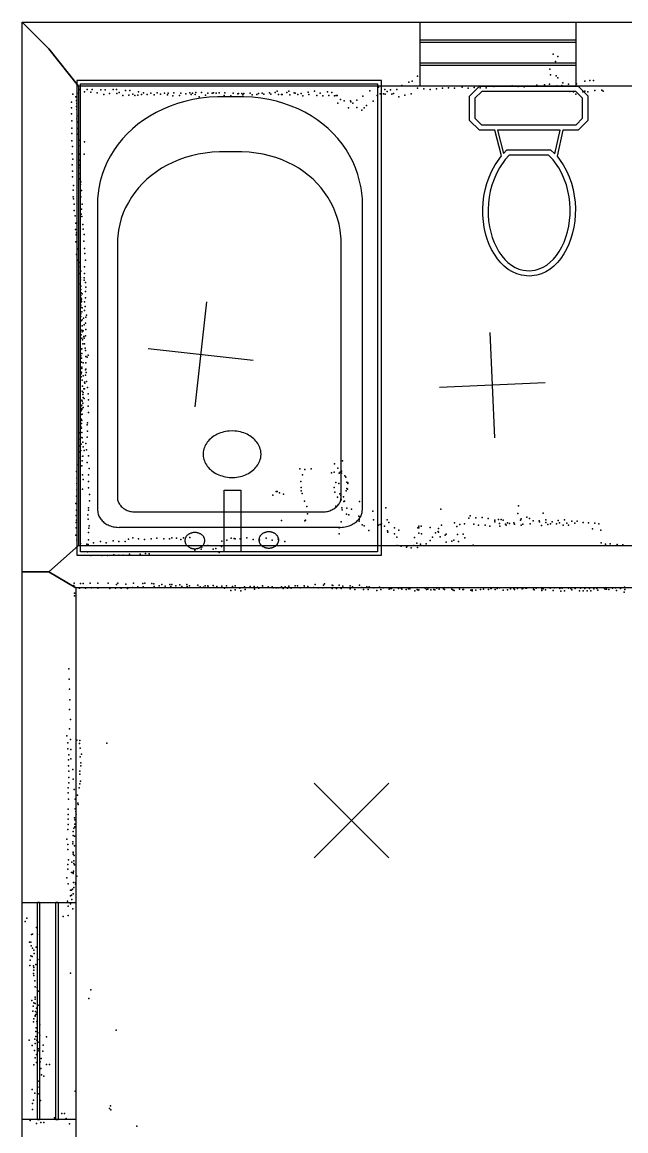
# Model space of a CAD drawing. Header units: millimetres. Extents: x -8477 to 9134, y -9557 to 11037.
# Drawn here: x -7033 to -4745, y 1693 to 5897 of the extents above; entities that cross this region are included whole.
import ezdxf

# ---------------------------------------------------------------- set-up
doc = ezdxf.new("R2010")
doc.units = ezdxf.units.MM
for name, color, linetype in [('OBJECTS', 8, 'Continuous'), ('P', 9, 'Continuous'), ('PANOS', 10, 'Continuous'), ('ROOMS', 1, 'Continuous'), ('WALLS', 3, 'Continuous'), ('WINDOWS', 6, 'Continuous')]:
    doc.layers.add(name, color=color, linetype=linetype)

# ---------------------------------------------------------------- blocks, each defined once
blk = doc.blocks.new('Toilet_4E')
for points in [[(-225.3, 322.7), (-187.7, 360.3)], [(-179.4, 340.3), (-205.3, 314.4)], [(-187.7, 360.3), (186.3, 360.3)], [(178, 340.3), (-179.4, 340.3)], [(203, 315.4), (178, 340.3)], [(186.3, 360.3), (223, 323.6)], [(-225.4, 230.4), (-225.3, 322.7)], [(-205.3, 314.4), (-205.4, 238.9)], [(203, 238.8), (203, 315.4)], [(223, 323.6), (223, 230.5)], [(-187.6, 193.9), (-225.4, 230.4)], [(-205.4, 238.9), (-179.5, 213.9)], [(-179.5, 213.9), (-126.8, 213.9)], [(-126.8, 213.9), (125.8, 214)], [(125.8, 214), (178.1, 213.9)], [(178.1, 213.9), (203, 238.8)], [(223, 230.5), (186.4, 193.9)], [(-129.4, 193.9), (-187.6, 193.9)], [(-104.9, 95.7), (-129.4, 193.9)], [(118.4, 194), (-119.1, 193.9)], [(-119.1, 193.9), (-96.9, 104.7)], [(97.9, 103.3), (118.4, 194)], [(128.6, 194), (106.3, 95.3)], [(186.4, 193.9), (128.6, 194)], [(0.5, -359.8), (-28.3, -356.8), (-46.1, -351.7), (-63, -344.2), (-78.8, -334.4), (-93.7, -322.7), (-107.4, -309.2), (-120, -293.9), (-131.4, -277.2), (-141.7, -259.1), (-150.6, -239.7), (-158.3, -219.2), (-164.6, -197.8), (-169.5, -175.5), (-172.9, -152.6), (-174.9, -129.1), (-175.2, -105.2), (-173.9, -81), (-170.9, -56.7), (-166.1, -32.4), (-159.5, -8.2), (-151, 15.7), (-140.6, 39.1), (-128, 62.1), (-104.9, 95.7)], [(-96.9, 104.7), (-84.3, 119.2)], [(-75.1, 99.2), (-90, 82.1)], [(-84.3, 119.2), (82, 119.2)], [(73.8, 99.2), (-75.1, 99.2)], [(106.3, 95.3), (129.3, 62), (141.7, 39.2), (152, 16.1), (160.4, -7.6), (166.9, -31.5), (171.6, -55.7), (174.6, -79.9), (175.9, -103.9), (175.5, -127.7), (173.6, -151.2), (170.2, -174.1), (165.3, -196.3), (159, -217.7), (151.4, -238.2), (142.5, -257.6), (132.3, -275.8), (120.9, -292.7), (108.3, -308), (94.6, -321.7), (79.9, -333.5), (64, -343.4), (47.2, -351.1), (29.4, -356.5), (0.5, -359.8)], [(91.7, 81.2), (73.8, 99.2)], [(82, 119.2), (97.9, 103.3)], [(-90, 82.1), (-111.5, 50.8), (-123, 29.5), (-132.7, 7.5), (-140.6, -14.9), (-146.8, -37.6), (-151.2, -60.5), (-154, -83.4), (-155.2, -106.2), (-154.9, -128.8), (-153, -150.9), (-149.7, -172.5), (-145.1, -193.5), (-139.1, -213.6), (-131.9, -232.7), (-123.5, -250.6), (-114, -267.3), (-103.5, -282.6), (-92, -296.4), (-79.7, -308.4), (-66.5, -318.7), (-52.6, -327.1), (-38, -333.4), (-22.8, -337.6), (0.4, -339.7)], [(0.4, -339.7), (23.7, -337.3), (38.9, -332.9), (53.5, -326.4), (67.4, -317.9), (80.5, -307.5), (92.9, -295.3), (104.4, -281.4), (114.8, -266), (124.3, -249.3), (132.7, -231.2), (139.8, -212.1), (145.8, -192), (150.4, -171.1), (153.7, -149.5), (155.5, -127.4), (155.9, -105), (154.7, -82.3), (152, -59.5), (147.6, -36.8), (141.5, -14.2), (133.7, 8), (124.1, 29.7), (112.8, 50.6), (91.7, 81.2)]]:
    blk.add_lwpolyline(points)
blk = doc.blocks.new('Bathtub_4B')
for points in [[(-749.4, -385), (-749.4, 385.3)], [(-749.4, 385.3), (750, 385.3)], [(-739.4, 375.3), (-739.4, -375)], [(740, 375.3), (-739.4, 375.3)], [(740, -375), (740, 375.3)], [(750, 385.3), (750, -385)], [(-697.9, -3.9), (-698.1, 29.3), (-696.4, 50.7), (-693.3, 71.7), (-689, 92.1), (-683.3, 111.8), (-676.4, 131), (-668.3, 149.5), (-659, 167.2), (-648.6, 184.3), (-637.2, 200.6), (-624.7, 216.1), (-611.2, 230.8), (-596.8, 244.6), (-581.4, 257.6), (-565.2, 269.6), (-548.2, 280.7), (-530.5, 290.8), (-511.9, 299.9), (-492.7, 308), (-472.9, 315), (-452.4, 320.9), (-431.4, 325.7), (-409.8, 329.3), (-376.6, 332.5)], [(-376.6, 332.5), (608.2, 332.5)], [(608.2, 332.5), (613.5, 332.2), (617, 331.7), (620.4, 331.1), (623.7, 330.2), (627, 329.1), (630.1, 327.8), (633.2, 326.4), (636.1, 324.7), (639, 322.9), (641.7, 320.9), (644.3, 318.8), (646.7, 316.5), (649, 314), (651.1, 311.5), (653.1, 308.8), (654.9, 305.9), (656.6, 303), (658, 299.9), (659.3, 296.8), (660.4, 293.5), (661.3, 290.2), (662, 286.8), (662.4, 283.3), (662.7, 277.9)], [(-524.1, -3.9), (-524.2, 24.6), (-522.8, 43), (-520.2, 60.9), (-516.4, 78.3), (-511.6, 95.2), (-505.7, 111.5), (-498.7, 127.2), (-490.8, 142.4), (-481.9, 156.9), (-472, 170.7), (-461.3, 183.9), (-449.7, 196.3), (-437.4, 208), (-424.2, 219), (-410.3, 229.2), (-395.7, 238.6), (-380.4, 247.1), (-364.5, 254.8), (-348, 261.6), (-331, 267.6), (-313.4, 272.6), (-295.3, 276.6), (-276.8, 279.7), (-248.3, 282.4)], [(-248.3, 282.4), (567.8, 282.4)], [(567.8, 282.4), (572.4, 282.2), (575.3, 281.8), (578.2, 281.2), (581, 280.5), (583.8, 279.5), (586.4, 278.5), (589, 277.2), (591.5, 275.8), (593.9, 274.3), (596.2, 272.6), (598.4, 270.8), (600.4, 268.9), (602.4, 266.8), (604.2, 264.6), (605.9, 262.3), (607.4, 259.9), (608.8, 257.5), (610, 254.9), (611.1, 252.2), (612, 249.5), (612.8, 246.6), (613.3, 243.7), (613.7, 240.8), (613.9, 236.3)], [(662.7, -280), (662.7, 277.9)], [(613.9, 236.3), (613.9, -234.9)], [(678.7, 86.8), (678.8, 89.3), (679.1, 90.9), (679.4, 92.5), (679.8, 94.1), (680.4, 95.6), (681, 97), (681.7, 98.5), (682.5, 99.8), (683.3, 101.1), (684.3, 102.4), (685.3, 103.5), (686.4, 104.7), (687.5, 105.7), (688.7, 106.7), (690, 107.6), (691.3, 108.4), (692.7, 109.2), (694.2, 109.8), (695.6, 110.4), (697.1, 110.9), (698.7, 111.3), (700.3, 111.6), (701.9, 111.8), (704.4, 111.8)], [(704.4, 61.8), (701.9, 61.9), (700.3, 62.1), (698.7, 62.4), (697.1, 62.8), (695.6, 63.3), (694.2, 63.8), (692.7, 64.5), (691.3, 65.3), (690, 66.1), (688.7, 67), (687.5, 68), (686.4, 69), (685.3, 70.1), (684.3, 71.3), (683.3, 72.6), (682.5, 73.9), (681.7, 75.2), (681, 76.6), (680.4, 78.1), (679.8, 79.6), (679.4, 81.2), (679.1, 82.7), (678.8, 84.4), (678.7, 86.8)], [(704.4, 111.8), (706.9, 111.8), (708.5, 111.6), (710.1, 111.3), (711.7, 110.9), (713.2, 110.4), (714.7, 109.8), (716.1, 109.2), (717.5, 108.4), (718.8, 107.6), (720.1, 106.7), (721.3, 105.7), (722.4, 104.7), (723.5, 103.5), (724.5, 102.4), (725.5, 101.1), (726.4, 99.8), (727.1, 98.5), (727.8, 97), (728.5, 95.6), (729, 94.1), (729.4, 92.5), (729.7, 90.9), (730, 89.3), (730.1, 86.8)], [(730.1, 86.8), (730, 84.4), (729.7, 82.7), (729.4, 81.2), (729, 79.6), (728.5, 78.1), (727.8, 76.6), (727.1, 75.2), (726.4, 73.9), (725.5, 72.6), (724.5, 71.3), (723.5, 70.1), (722.4, 69), (721.3, 68), (720.1, 67), (718.8, 66.1), (717.5, 65.3), (716.1, 64.5), (714.7, 63.8), (713.2, 63.3), (711.7, 62.8), (710.1, 62.4), (708.5, 62.1), (706.9, 61.9), (704.4, 61.8)], [(358, -7.4), (358.4, -0.2), (359, 4.5), (359.9, 9.1), (361.1, 13.5), (362.6, 17.9), (364.3, 22.1), (366.3, 26.2), (368.5, 30.2), (370.9, 34), (373.6, 37.6), (376.4, 41.1), (379.5, 44.4), (382.8, 47.5), (386.3, 50.3), (389.9, 53), (393.7, 55.5), (397.6, 57.7), (401.7, 59.6), (406, 61.3), (410.3, 62.8), (414.8, 64), (419.4, 64.9), (424.1, 65.5), (431.2, 65.8)], [(431.2, 65.8), (438.4, 65.5), (443.1, 64.9), (447.7, 64), (452.2, 62.8), (456.6, 61.4), (460.8, 59.6), (464.9, 57.7), (468.9, 55.5), (472.7, 53), (476.4, 50.4), (479.8, 47.5), (483.1, 44.4), (486.2, 41.2), (489.1, 37.7), (491.8, 34.1), (494.3, 30.3), (496.5, 26.3), (498.5, 22.2), (500.2, 18), (501.7, 13.6), (502.9, 9.1), (503.8, 4.6), (504.5, -0.1), (504.8, -7.3)], [(544.7, 12.9), (544.7, -29.1)], [(740.2, 12.9), (544.7, 12.9)], [(-376.6, -336.4), (-410, -333.2), (-431.6, -329.6), (-452.7, -324.9), (-473.3, -319), (-493.2, -312.2), (-512.5, -304.3), (-531, -295.4), (-548.9, -285.5), (-565.9, -274.7), (-582.1, -262.9), (-597.5, -250.2), (-611.9, -236.7), (-625.4, -222.3), (-637.8, -207), (-649.3, -191), (-659.6, -174.2), (-668.9, -156.7), (-676.9, -138.4), (-683.8, -119.4), (-689.4, -99.8), (-693.7, -79.5), (-696.6, -58.7), (-698.2, -37.2), (-697.9, -3.9)], [(-248.3, -283), (-276.8, -280.4), (-295.3, -277.4), (-313.4, -273.6), (-331, -268.8), (-348, -263.2), (-364.5, -256.7), (-380.4, -249.3), (-395.7, -241.1), (-410.3, -232.1), (-424.2, -222.4), (-437.4, -211.8), (-449.8, -200.5), (-461.3, -188.5), (-472, -175.8), (-481.9, -162.4), (-490.8, -148.3), (-498.7, -133.5), (-505.7, -118.1), (-511.6, -102.1), (-516.5, -85.5), (-520.2, -68.3), (-522.8, -50.6), (-524.2, -32.3), (-524.1, -3.9)], [(431.4, -80.4), (424.2, -80.1), (419.6, -79.5), (415, -78.6), (410.5, -77.4), (406.1, -76), (401.9, -74.3), (397.8, -72.3), (393.8, -70.1), (390, -67.7), (386.4, -65), (382.9, -62.2), (379.6, -59.1), (376.5, -55.8), (373.6, -52.4), (371, -48.8), (368.5, -45), (366.3, -41), (364.3, -36.9), (362.6, -32.7), (361.1, -28.3), (359.9, -23.9), (359, -19.3), (358.4, -14.6), (358, -7.4)], [(504.8, -7.3), (504.5, -14.5), (503.8, -19.2), (502.9, -23.8), (501.7, -28.2), (500.3, -32.6), (498.5, -36.8), (496.6, -40.9), (494.3, -44.9), (491.9, -48.7), (489.2, -52.3), (486.3, -55.8), (483.2, -59), (480, -62.1), (476.5, -65), (472.8, -67.7), (469, -70.1), (465.1, -72.3), (461, -74.3), (456.7, -76), (452.4, -77.4), (447.9, -78.6), (443.3, -79.5), (438.6, -80.1), (431.4, -80.4)], [(544.7, -29.1), (740.1, -29.6)], [(676.6, -100.1), (676.8, -97.6), (677, -96), (677.4, -94.4), (677.8, -92.8), (678.3, -91.3), (678.9, -89.9), (679.6, -88.5), (680.4, -87.1), (681.3, -85.8), (682.2, -84.5), (683.2, -83.4), (684.3, -82.2), (685.5, -81.2), (686.7, -80.2), (688, -79.3), (689.3, -78.5), (690.7, -77.7), (692.1, -77.1), (693.6, -76.5), (695.1, -76), (696.6, -75.6), (698.2, -75.3), (699.9, -75.1), (702.4, -75.1)], [(702.4, -75.1), (704.8, -75.1), (706.5, -75.3), (708.1, -75.6), (709.6, -76), (711.1, -76.5), (712.6, -77.1), (714, -77.7), (715.4, -78.5), (716.8, -79.3), (718, -80.2), (719.2, -81.2), (720.4, -82.2), (721.5, -83.4), (722.5, -84.5), (723.4, -85.8), (724.3, -87.1), (725.1, -88.5), (725.8, -89.9), (726.4, -91.3), (726.9, -92.8), (727.4, -94.4), (727.7, -96), (727.9, -97.6), (728.1, -100.1)], [(702.4, -125.1), (699.9, -125), (698.2, -124.8), (696.6, -124.5), (695.1, -124.1), (693.6, -123.6), (692.1, -123.1), (690.7, -122.4), (689.3, -121.7), (688, -120.8), (686.7, -119.9), (685.5, -118.9), (684.3, -117.9), (683.2, -116.8), (682.2, -115.6), (681.3, -114.3), (680.4, -113), (679.6, -111.7), (678.9, -110.3), (678.3, -108.8), (677.8, -107.3), (677.4, -105.8), (677, -104.2), (676.8, -102.6), (676.6, -100.1)], [(728.1, -100.1), (727.9, -102.6), (727.7, -104.2), (727.4, -105.8), (726.9, -107.3), (726.4, -108.8), (725.8, -110.3), (725.1, -111.7), (724.3, -113), (723.4, -114.3), (722.5, -115.6), (721.5, -116.8), (720.4, -117.9), (719.2, -118.9), (718, -119.9), (716.8, -120.8), (715.4, -121.7), (714, -122.4), (712.6, -123.1), (711.1, -123.6), (709.6, -124.1), (708.1, -124.5), (706.5, -124.8), (704.8, -125), (702.4, -125.1)], [(613.9, -234.9), (613.7, -239.6), (613.3, -242.7), (612.7, -245.7), (611.9, -248.6), (611, -251.5), (609.9, -254.3), (608.6, -257), (607.1, -259.6), (605.5, -262.1), (603.8, -264.5), (601.9, -266.7), (599.8, -268.9), (597.7, -270.9), (595.4, -272.8), (593, -274.6), (590.5, -276.2), (587.9, -277.6), (585.2, -278.9), (582.4, -280.1), (579.6, -281), (576.6, -281.8), (573.6, -282.4), (570.5, -282.8), (565.8, -283)], [(662.7, -280), (662.4, -285.5), (661.9, -289.1), (661.2, -292.7), (660.3, -296.1), (659.2, -299.5), (657.9, -302.7), (656.4, -305.9), (654.7, -309), (652.8, -311.9), (650.7, -314.7), (648.5, -317.4), (646.1, -319.9), (643.6, -322.3), (640.9, -324.5), (638.1, -326.5), (635.2, -328.4), (632.1, -330.1), (629, -331.6), (625.7, -333), (622.3, -334.1), (618.9, -335), (615.3, -335.7), (611.7, -336.2), (606.2, -336.4)], [(565.8, -283), (-248.3, -283)], [(606.2, -336.4), (-376.6, -336.4)], [(750, -385), (-749.4, -385)], [(-739.4, -375), (740, -375)]]:
    blk.add_lwpolyline(points)
blk = doc.blocks.new('1-Standard_51')
for points in [[(-590, 42.9766), (589.999, 42.9766), (589.999, 32.9766), (-590, 32.9766), (-590, 42.9766)], [(-590.014, -44.0958), (589.985, -44.0958), (589.985, -54.0958), (-590.014, -54.0958), (-590.014, -44.0958)]]:
    blk.add_lwpolyline(points)

msp = doc.modelspace()

# ---------------------------------------------------------------- linework, layer by layer
at = {"layer": 'P'}
for p in [(-5020, 5775), (-5003, 5766), (-5033, 5718), (-5012, 5747), (-5534, 5692), (-5031, 5697), (-5009, 5693), (-5003, 5686), (-4882, 5676), (-4868, 5676), (-6816, 5641), (-6786, 5642), (-6768, 5641), (-6735, 5640), (-6718, 5640), (-6688, 5641), (-6675, 5641), (-6641, 5638), (-6625, 5637), (-6066, 5635), (-6022, 5635), (-5925, 5635), (-5715, 5636), (-5682, 5650), (-5659, 5642), (-5650, 5634), (-5637, 5640), (-5613, 5641), (-5594, 5656), (-5568, 5669), (-5555, 5673), (-5534, 5646), (-5510, 5644), (-5486, 5641), (-5463, 5644), (-5440, 5647), (-5417, 5648), (-5394, 5647), (-5365, 5650), (-5343, 5647), (-5320, 5649), (-5297, 5648), (-5274, 5648), (-5245, 5653), (-5222, 5654), (-5199, 5654), (-5176, 5655), (-5153, 5653), (-5130, 5652), (-5101, 5654), (-5082, 5658), (-5053, 5659), (-5034, 5662), (-5006, 5655), (-4988, 5656), (-4984, 5667), (-4982, 5654), (-4962, 5662), (-4957, 5634), (-4932, 5663), (-4901, 5673), (-4901, 5635), (-4863, 5637), (-4836, 5639), (-4831, 5635), (-6846, 5594), (-6841, 5624), (-6829, 5613), (-6827, 5600), (-6819, 5627), (-6797, 5632), (-6773, 5631), (-6748, 5629), (-6723, 5622), (-6702, 5626), (-6674, 5626), (-6665, 5630), (-6651, 5619), (-6629, 5620), (-6614, 5624), (-6606, 5619), (-6594, 5620), (-6592, 5633), (-6580, 5623), (-6573, 5629), (-6559, 5623), (-6545, 5628), (-6533, 5621), (-6521, 5629), (-6508, 5624), (-6493, 5627), (-6482, 5621), (-6480, 5627), (-6462, 5617), (-6458, 5629), (-6437, 5619), (-6431, 5627), (-6413, 5625), (-6397, 5629), (-6392, 5622), (-6387, 5627), (-6377, 5623), (-6375, 5630), (-6362, 5614), (-6353, 5630), (-6338, 5620), (-6329, 5628), (-6313, 5628), (-6308, 5629), (-6298, 5627), (-6286, 5629), (-6267, 5619), (-6265, 5629), (-6242, 5617), (-6233, 5627), (-6216, 5625), (-6213, 5626), (-6200, 5626), (-6197, 5621), (-6193, 5626), (-6169, 5628), (-6161, 5621), (-6144, 5623), (-6137, 5626), (-6123, 5627), (-6117, 5624), (-6096, 5629), (-6091, 5624), (-6074, 5630), (-6062, 5622), (-6050, 5622), (-6047, 5623), (-6030, 5630), (-6019, 5621), (-6002, 5629), (-5998, 5627), (-5988, 5623), (-5975, 5626), (-5969, 5617), (-5949, 5631), (-5947, 5622), (-5916, 5619), (-5903, 5627), (-5893, 5617), (-5876, 5633), (-5871, 5619), (-5859, 5630), (-5849, 5618), (-5843, 5619), (-5839, 5619), (-5827, 5603), (-5812, 5598), (-5789, 5598), (-5787, 5595), (-5764, 5601), (-5742, 5616), (-5703, 5597), (-5687, 5619), (-5676, 5625), (-5663, 5625), (-5657, 5624), (-5632, 5624), (-5626, 5626), (-5605, 5614), (-5582, 5620), (-5559, 5625), (-4944, 5633), (-4934, 5624), (-4908, 5632), (-4889, 5633), (-6846, 5572), (-6827, 5577), (-6826, 5588), (-6826, 5565), (-5836, 5590), (-5796, 5572), (-5780, 5590), (-5764, 5573), (-5746, 5563), (-5737, 5572), (-5728, 5581), (-6846, 5549), (-6844, 5522), (-6825, 5530), (-6824, 5541), (-6823, 5518), (-6844, 5495), (-6844, 5475), (-6820, 5494), (-6820, 5472), (-6845, 5447), (-6842, 5425), (-6818, 5428), (-6817, 5449), (-6797, 5443), (-6843, 5397), (-6817, 5396), (-6798, 5396), (-6843, 5356), (-6841, 5377), (-6818, 5345), (-6816, 5354), (-6815, 5374), (-6842, 5332), (-6842, 5310), (-6815, 5303), (-6813, 5321), (-6840, 5260), (-6838, 5278), (-6812, 5281), (-6810, 5291), (-6808, 5259), (-6840, 5235), (-6838, 5227), (-6810, 5235), (-6836, 5207), (-6836, 5182), (-6808, 5188), (-6806, 5206), (-6832, 5162), (-6829, 5135), (-6809, 5169), (-6807, 5160), (-6803, 5130), (-6831, 5111), (-6828, 5090), (-6827, 5098), (-6802, 5112), (-6798, 5092), (-6829, 5064), (-6799, 5066), (-6827, 5016), (-6823, 5037), (-6797, 5039), (-6795, 5020), (-6822, 4994), (-6818, 4969), (-6816, 4985), (-6796, 4969), (-6793, 4994), (-6817, 4944), (-6812, 4928), (-6812, 4920), (-6810, 4952), (-6798, 4927), (-6797, 4944), (-6813, 4905), (-6811, 4896), (-6810, 4883), (-6798, 4918), (-6793, 4909), (-6792, 4892), (-6810, 4860), (-6810, 4852), (-6809, 4871), (-6809, 4844), (-6808, 4847), (-6808, 4837), (-6806, 4866), (-6796, 4836), (-6793, 4876), (-6793, 4851), (-6811, 4816), (-6810, 4834), (-6810, 4823), (-6807, 4798), (-6806, 4814), (-6797, 4804), (-6794, 4819), (-6811, 4791), (-6811, 4781), (-6809, 4764), (-6806, 4768), (-6800, 4774), (-6793, 4755), (-6791, 4778), (-6789, 4786), (-6809, 4711), (-6807, 4729), (-6806, 4745), (-6806, 4722), (-6802, 4726), (-6798, 4749), (-6792, 4731), (-6807, 4699), (-6804, 4692), (-6803, 4677), (-6799, 4705), (-6798, 4699), (-6796, 4677), (-6793, 4707), (-6812, 4654), (-6810, 4631), (-6807, 4658), (-6807, 4640), (-6794, 4660), (-6793, 4652), (-6792, 4629), (-6787, 4626), (-6783, 4634), (-6808, 4623), (-6808, 4608), (-6807, 4588), (-6807, 4584), (-6801, 4605), (-6792, 4605), (-6809, 4563), (-6809, 4552), (-6808, 4570), (-6801, 4556), (-6793, 4579), (-6793, 4558), (-6792, 4581), (-6790, 4568), (-6805, 4539), (-6804, 4516), (-6804, 4516), (-6799, 4507), (-6797, 4506), (-6796, 4532), (-6795, 4528), (-6789, 4534), (-6785, 4511), (-6807, 4463), (-6805, 4498), (-6805, 4460), (-6803, 4485), (-6802, 4493), (-6801, 4474), (-6798, 4470), (-6783, 4488), (-6781, 4465), (-6810, 4441), (-6809, 4423), (-6807, 4445), (-6807, 4432), (-6807, 4428), (-6803, 4452), (-6801, 4435), (-6783, 4441), (-6782, 4417), (-6811, 4390), (-6810, 4393), (-6809, 4409), (-6808, 4389), (-6808, 4375), (-6807, 4386), (-6806, 4410), (-6806, 4410), (-6785, 4378), (-6814, 4340), (-6810, 4363), (-6808, 4357), (-6807, 4341), (-6786, 4370), (-6785, 4346), (-6815, 4290), (-6813, 4316), (-6809, 4296), (-6807, 4322), (-6806, 4320), (-6803, 4304), (-6791, 4299), (-6786, 4323), (-6815, 4268), (-6812, 4250), (-6811, 4273), (-6803, 4251), (-6802, 4286), (-6798, 4273), (-6789, 4275), (-6781, 4252), (-6824, 4218), (-6818, 4245), (-6807, 4215), (-6806, 4233), (-6786, 4227), (-6779, 4204), (-5849, 4222), (-5837, 4205), (-5819, 4233), (-6827, 4193), (-6826, 4168), (-6804, 4180), (-6802, 4162), (-6781, 4180), (-5980, 4203), (-5971, 4180), (-5962, 4201), (-5937, 4203), (-5861, 4188), (-5851, 4191), (-5831, 4187), (-5828, 4191), (-5823, 4194), (-5823, 4187), (-5810, 4176), (-5806, 4171), (-6826, 4147), (-6826, 4123), (-6804, 4126), (-6782, 4131), (-6781, 4155), (-5977, 4155), (-5976, 4132), (-5975, 4120), (-5850, 4132), (-5844, 4151), (-5833, 4148), (-5805, 4120), (-5803, 4152), (-5802, 4128), (-5800, 4126), (-5799, 4150), (-5799, 4147), (-6827, 4099), (-6778, 4106), (-6778, 4082), (-6083, 4103), (-6070, 4117), (-6067, 4117), (-6057, 4112), (-6043, 4107), (-5972, 4110), (-5963, 4081), (-5848, 4114), (-5838, 4096), (-5829, 4108), (-5825, 4102), (-5824, 4086), (-5815, 4097), (-5814, 4079), (-5811, 4080), (-5754, 4079), (-6830, 4072), (-6827, 4046), (-6782, 4055), (-6782, 4046), (-5954, 4060), (-5844, 4061), (-5822, 4055), (-5820, 4048), (-5802, 4054), (-5785, 4050), (-5704, 4042), (-5655, 4055), (-5446, 4050), (-5152, 4063), (-6828, 4026), (-6828, 4000), (-6827, 4008), (-6784, 4029), (-6783, 4012), (-6050, 4007), (-5961, 4006), (-5959, 4009), (-5952, 4032), (-5824, 4002), (-5804, 4031), (-5795, 4029), (-5757, 4024), (-5756, 4011), (-5756, 4005), (-5701, 4010), (-5671, 3995), (-5650, 4010), (-5643, 3999), (-5395, 3998), (-5356, 3994), (-5340, 4016), (-5335, 4025), (-5313, 4017), (-5290, 4018), (-5267, 4015), (-5241, 4008), (-5241, 4002), (-5228, 4011), (-5224, 3996), (-5218, 4011), (-5210, 4008), (-5193, 3998), (-5186, 3996), (-5169, 3998), (-5155, 4034), (-5144, 4009), (-5142, 4014), (-5120, 4020), (-5110, 4015), (-5108, 3994), (-5096, 4006), (-5074, 4006), (-5072, 4002), (-5059, 4035), (-5048, 4010), (-5048, 3999), (-5031, 3995), (-5024, 4002), (-5008, 3994), (-5001, 4007), (-4996, 3998), (-4977, 4010), (-4969, 3997), (-4950, 4005), (-4939, 3997), (-4929, 4004), (-4907, 4000), (-4887, 3998), (-4862, 3997), (-4847, 3995), (-6828, 3979), (-6782, 3961), (-6780, 3978), (-6779, 3987), (-5831, 3979), (-5831, 3956), (-5744, 3991), (-5737, 3987), (-5719, 3969), (-5683, 3989), (-5676, 3992), (-5660, 3985), (-5648, 3968), (-5647, 3963), (-5622, 3979), (-5622, 3956), (-5605, 3971), (-5533, 3979), (-5530, 3986), (-5529, 3979), (-5529, 3959), (-5521, 3985), (-5519, 3956), (-5487, 3981), (-5467, 3960), (-5456, 3965), (-5455, 3977), (-5455, 3963), (-5444, 3989), (-5430, 3952), (-5426, 3955), (-5385, 3984), (-5383, 3954), (-5374, 3992), (-5362, 3955), (-5321, 3993), (-5303, 3989), (-5278, 3989), (-5260, 3986), (-5222, 3986), (-5201, 3993), (-5199, 3989), (-5167, 3993), (-5142, 3990), (-5136, 3993), (-5065, 3988), (-5041, 3992), (-4982, 3990), (-4962, 3989), (-4871, 3976), (-4840, 3970), (-6829, 3951), (-6826, 3932), (-6812, 3920), (-6788, 3918), (-6783, 3916), (-6782, 3934), (-6762, 3923), (-6736, 3928), (-6714, 3923), (-6688, 3930), (-6667, 3928), (-6642, 3927), (-6630, 3936), (-6613, 3941), (-6592, 3937), (-6569, 3935), (-6544, 3937), (-6522, 3940), (-6496, 3938), (-6474, 3938), (-6466, 3941), (-6448, 3940), (-6431, 3935), (-6422, 3942), (-6397, 3943), (-6329, 3912), (-6276, 3929), (-6257, 3932), (-6241, 3940), (-6229, 3939), (-6225, 3938), (-6207, 3938), (-6182, 3942), (-6158, 3935), (-6134, 3934), (-6108, 3940), (-6086, 3933), (-6063, 3936), (-6037, 3928), (-5613, 3944), (-5612, 3912), (-5597, 3910), (-5572, 3911), (-5548, 3912), (-5546, 3943), (-5537, 3921), (-5523, 3917), (-5502, 3919), (-5486, 3931), (-5478, 3944), (-5449, 3945), (-5426, 3925), (-5405, 3929), (-5397, 3933), (-5379, 3927), (-5355, 3942), (-5324, 3913), (-4838, 3922), (-4822, 3918), (-4804, 3919), (-4778, 3916), (-4756, 3915), (-6785, 3888), (-6772, 3875), (-6731, 3874), (-6709, 3875), (-6685, 3877), (-6667, 3876), (-6650, 3876), (-6626, 3879), (-6586, 3880), (-6565, 3882), (-6551, 3881), (-6378, 3895), (-6354, 3899), (-6352, 3906), (-6309, 3898), (-6299, 3901), (-6286, 3886), (-6277, 3908), (-5576, 3906), (-5559, 3903), (-5535, 3905), (-6837, 3761), (-6836, 3769), (-6815, 3750), (-6812, 3768), (-6802, 3768), (-6793, 3751), (-6775, 3769), (-6770, 3752), (-6746, 3770), (-6746, 3750), (-6707, 3769), (-6700, 3749), (-6679, 3750), (-6675, 3764), (-6670, 3769), (-6657, 3750), (-6640, 3766), (-6634, 3749), (-6615, 3753), (-6611, 3770), (-6595, 3755), (-6575, 3768), (-6574, 3755), (-6568, 3769), (-6542, 3768), (-6534, 3767), (-6533, 3757), (-6514, 3760), (-6503, 3765), (-6491, 3758), (-6473, 3765), (-6470, 3757), (-6465, 3764), (-6450, 3759), (-6435, 3763), (-6428, 3757), (-6409, 3764), (-6408, 3757), (-6399, 3760), (-6367, 3762), (-6366, 3753), (-6358, 3756), (-6346, 3754), (-6339, 3759), (-6329, 3760), (-6328, 3754), (-6309, 3761), (-6307, 3753), (-6295, 3757), (-6276, 3758), (-6266, 3750), (-6259, 3759), (-6242, 3742), (-6236, 3757), (-6226, 3744), (-6225, 3760), (-6208, 3750), (-6190, 3755), (-6188, 3745), (-6169, 3757), (-6153, 3757), (-6152, 3747), (-6141, 3754), (-6136, 3751), (-6122, 3760), (-6120, 3753), (-6101, 3756), (-6101, 3754), (-6085, 3756), (-6081, 3752), (-6070, 3752), (-6063, 3752), (-6050, 3755), (-6044, 3749), (-6036, 3755), (-6027, 3750), (-6022, 3758), (-6013, 3750), (-5998, 3760), (-5989, 3760), (-5979, 3752), (-5964, 3760), (-5963, 3753), (-5950, 3757), (-5929, 3753), (-5923, 3764), (-5911, 3752), (-5894, 3752), (-5891, 3762), (-5887, 3767), (-5858, 3762), (-5858, 3749), (-5855, 3761), (-5841, 3749), (-5831, 3762), (-5824, 3749), (-5817, 3758), (-5790, 3760), (-5790, 3748), (-5781, 3755), (-5772, 3745), (-5754, 3762), (-5745, 3753), (-5739, 3745), (-5727, 3755), (-5722, 3746), (-5718, 3755), (-5700, 3752), (-5689, 3742), (-5678, 3754), (-5673, 3745), (-5665, 3752), (-5642, 3747), (-5638, 3749), (-5633, 3749), (-5624, 3743), (-5606, 3749), (-5596, 3751), (-5594, 3747), (-5577, 3745), (-5569, 3748), (-5564, 3748), (-5536, 3746), (-5532, 3743), (-5530, 3744), (-5505, 3750), (-5500, 3746), (-5496, 3747), (-5484, 3744), (-5473, 3745), (-5469, 3744), (-5461, 3751), (-5452, 3747), (-5436, 3748), (-5432, 3745), (-5405, 3747), (-5401, 3744), (-5396, 3742), (-5375, 3747), (-5363, 3745), (-5360, 3746), (-5332, 3743), (-5328, 3744), (-5314, 3743), (-5296, 3745), (-5285, 3747), (-5266, 3746), (-5257, 3749), (-5256, 3749), (-5240, 3745), (-5233, 3749), (-5224, 3752), (-5210, 3743), (-5193, 3744), (-5182, 3748), (-5169, 3749), (-5167, 3746), (-5156, 3749), (-5138, 3748), (-5135, 3749), (-5124, 3750), (-5122, 3750), (-5095, 3747), (-5093, 3744), (-5085, 3751), (-5064, 3748), (-5064, 3742), (-5059, 3748), (-5050, 3744), (-5032, 3751), (-5021, 3742), (-5016, 3752), (-4995, 3749), (-4987, 3750), (-4962, 3750), (-4954, 3749), (-4950, 3744), (-4937, 3749), (-4917, 3751), (-4901, 3749), (-4883, 3749), (-4866, 3748), (-4855, 3749), (-4851, 3743), (-4826, 3749), (-4823, 3747), (-4818, 3747), (-4809, 3745), (-4796, 3750), (-4784, 3752), (-4780, 3742), (-4765, 3749), (-4750, 3754), (-4749, 3746), (-6835, 3732), (-6834, 3722), (-6204, 3740), (-5545, 3741), (-5327, 3740), (-4992, 3739), (-4978, 3741), (-4921, 3741), (-4907, 3741), (-4892, 3740), (-4878, 3741), (-4751, 3736), (-6856, 3445), (-6855, 3406), (-6854, 3368), (-6852, 3327), (-6853, 3291), (-6850, 3252), (-6853, 3217), (-6864, 3191), (-6860, 3164), (-6849, 3177), (-6826, 3174), (-6815, 3162), (-6814, 3173), (-6712, 3163), (-6860, 3141), (-6856, 3119), (-6848, 3139), (-6813, 3144), (-6813, 3111), (-6808, 3121), (-6857, 3099), (-6857, 3077), (-6848, 3103), (-6811, 3077), (-6810, 3088), (-6856, 3056), (-6856, 3033), (-6841, 3063), (-6814, 3057), (-6814, 3045), (-6858, 2993), (-6856, 3012), (-6839, 3026), (-6836, 2987), (-6817, 2993), (-6814, 3008), (-6812, 3019), (-6859, 2975), (-6857, 2951), (-6832, 2950), (-6823, 2966), (-6859, 2913), (-6832, 2914), (-6830, 2904), (-6822, 2935), (-6820, 2930), (-6859, 2874), (-6858, 2892), (-6834, 2880), (-6833, 2872), (-6828, 2894), (-6860, 2835), (-6859, 2854), (-6840, 2828), (-6837, 2840), (-6833, 2856), (-6833, 2845), (-6864, 2799), (-6860, 2778), (-6841, 2789), (-6841, 2781), (-6840, 2813), (-6835, 2810), (-6860, 2760), (-6840, 2749), (-6840, 2748), (-6840, 2742), (-6836, 2737), (-6834, 2774), (-6860, 2703), (-6857, 2720), (-6845, 2712), (-6837, 2716), (-6837, 2706), (-6835, 2702), (-6864, 2652), (-6860, 2685), (-6846, 2673), (-6840, 2672), (-6840, 2669), (-6838, 2677), (-6825, 2658), (-6858, 2629), (-6842, 2609), (-6838, 2634), (-6837, 2616), (-6831, 2634), (-6831, 2628), (-6849, 2606), (-6849, 2584), (-6846, 2605), (-6846, 2586), (-6844, 2570), (-6839, 2592), (-6861, 2564), (-6859, 2545), (-6849, 2554), (-6841, 2535), (-7021, 2486), (-7015, 2499), (-6877, 2505), (-6859, 2509), (-6994, 2439), (-6978, 2464), (-7005, 2408), (-7000, 2408), (-6998, 2437), (-6975, 2437), (-7000, 2356), (-6999, 2394), (-6994, 2385), (-6988, 2378), (-6987, 2365), (-6980, 2389), (-7004, 2320), (-7002, 2340), (-6995, 2354), (-6990, 2318), (-6981, 2323), (-6968, 2343), (-6990, 2290), (-6989, 2312), (-6989, 2302), (-6989, 2282), (-6849, 2291), (-6985, 2261), (-6984, 2239), (-6976, 2236), (-6996, 2187), (-6984, 2200), (-6984, 2192), (-6971, 2223), (-6780, 2194), (-6772, 2228), (-6992, 2147), (-6991, 2165), (-6988, 2178), (-6984, 2176), (-6982, 2145), (-6978, 2158), (-6969, 2169), (-6990, 2106), (-6989, 2118), (-6984, 2130), (-6983, 2128), (-6981, 2134), (-6977, 2140), (-6977, 2108), (-6981, 2069), (-6980, 2083), (-6977, 2083), (-6976, 2098), (-6973, 2065), (-6966, 2095), (-6676, 2074), (-7006, 2036), (-6985, 2041), (-6983, 2024), (-6981, 2051), (-6977, 2036), (-6969, 2029), (-6966, 2055), (-6953, 2018), (-6941, 2049), (-6995, 2017), (-6986, 1998), (-6979, 1982), (-6971, 2004), (-6969, 1996), (-6955, 1995), (-6988, 1943), (-6984, 1970), (-6978, 1952), (-6965, 1954), (-6961, 1967), (-6941, 1944), (-6929, 1944), (-6962, 1929), (-6959, 1905), (-6951, 1900), (-6995, 1850), (-6970, 1881), (-6968, 1858), (-6990, 1809), (-6985, 1836), (-6972, 1833), (-6963, 1808), (-6832, 1843), (-6994, 1774), (-6993, 1796), (-6702, 1777), (-6698, 1788), (-6697, 1773), (-7002, 1732), (-6962, 1724), (-6951, 1724), (-6910, 1742), (-6882, 1759), (-6872, 1758), (-6866, 1740), (-6978, 1721), (-6853, 1719), (-6598, 1711)]:
    msp.add_point(p, dxfattribs=at)
at = {"layer": 'PANOS'}
for points in [[(-6334, 4836.1), (-6378.1, 4438.5)], [(-5260.1, 4719.8), (-5242.2, 4320.2)], [(-6554.8, 4659.3), (-6157.3, 4615.3)], [(-5051.4, 4529), (-5451, 4511.1)], [(-5642.7, 3010.5), (-5926.4, 2728.4)], [(-5643.5, 2727.6), (-5925.6, 3011.3)]]:
    msp.add_lwpolyline(points, dxfattribs=at)
at = {"layer": 'ROOMS'}
for points in [[(-6819.7, 5653.7), (-6819.7, 3911.9), (-4060, 3911.8), (-4060, 5653.7), (-6819.7, 5653.7)], [(-6829.7, 499.3), (-3432.5, 499.2), (-3432.5, 1592.9), (-3432.5, 2626.7), (-3432.5, 3751.8), (-3930, 3751.8), (-6829.7, 3751.9), (-6829.7, 499.3)]]:
    msp.add_lwpolyline(points, close=True, dxfattribs=at)
at = {"layer": 'WALLS'}
for points in [[(-4060, 5653.7), (-6819.7, 5653.7), (-6931.2, 5795.2), (-7032.7, 5896.7), (-3930, 5896.7), (-3930, 5795.2), (-4060, 5653.7)], [(-6819.7, 5653.7), (-6819.7, 3911.9), (-6931.2, 3811.9), (-7032.7, 3811.9), (-7032.7, 5896.7), (-6931.2, 5795.2), (-6819.7, 5653.7)], [(-3930, 3751.8), (-6829.7, 3751.9), (-6931.2, 3811.9), (-6819.7, 3911.9), (-4060, 3911.8), (-3930, 3811.8), (-3930, 3751.8)], [(-6829.7, 3751.9), (-6829.7, 499.3), (-6931.2, 369.3), (-7032.7, 369.3), (-7032.7, 3811.9), (-6931.2, 3811.9), (-6829.7, 3751.9)]]:
    msp.add_lwpolyline(points, dxfattribs=at)
at = {"layer": 'WINDOWS'}
for points in [[(-4934, 5653.7), (-5524.8, 5653.7), (-5524.8, 5896.7), (-4934, 5896.7), (-4934, 5653.7)], [(-6829.7, 2558.5), (-6829.7, 1735.5), (-7032.7, 1735.5), (-7032.7, 2558.5), (-6829.7, 2558.5)]]:
    msp.add_lwpolyline(points, dxfattribs=at)

# ---------------------------------------------------------------- block references
at = {"layer": 'OBJECTS', "xscale": -1.2, "yscale": 1.5, "rotation": 90}
msp.add_blockref('Bathtub_4B', (-6248.2, 4776.1), dxfattribs=at)
at = {"layer": 'OBJECTS'}
msp.add_blockref('Toilet_4E', (-5112, 5293.7), dxfattribs=at)
at = {"layer": 'WINDOWS', "xscale": 0.5, "rotation": 180}
msp.add_blockref('1-Standard_51', (-5229.4, 5775.2), dxfattribs=at)
at = {"layer": 'WINDOWS', "xscale": 0.7, "yscale": 0.8, "rotation": 270}
msp.add_blockref('1-Standard_51', (-6931.2, 2147), dxfattribs=at)

doc.saveas('drawing.dxf')
